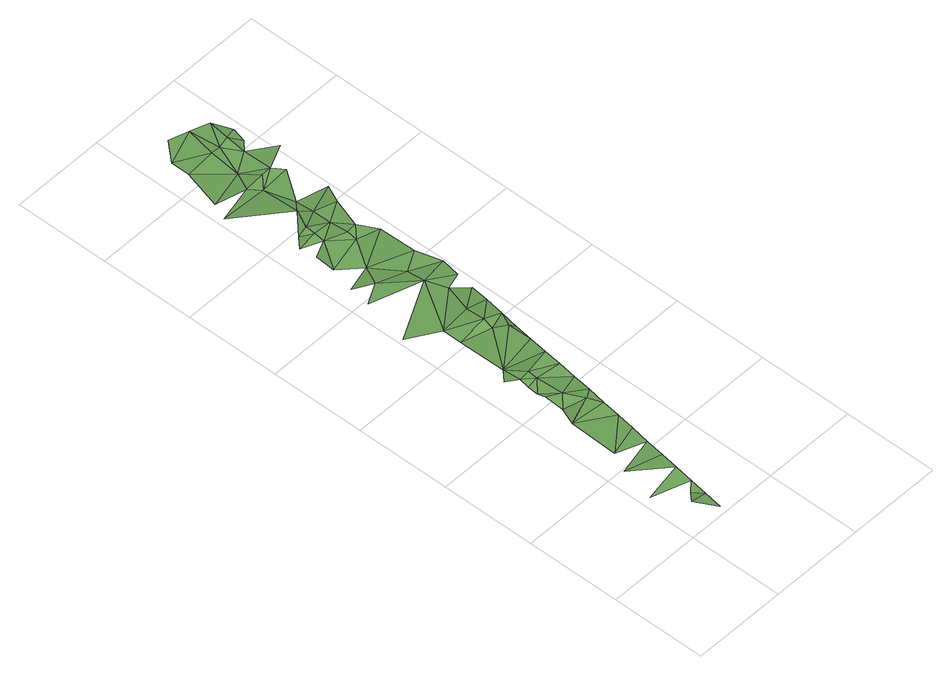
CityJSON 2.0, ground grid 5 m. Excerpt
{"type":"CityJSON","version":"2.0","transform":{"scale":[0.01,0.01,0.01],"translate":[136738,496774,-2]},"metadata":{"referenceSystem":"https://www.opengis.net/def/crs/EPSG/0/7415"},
"CityObjects":{
"plantcover1":{"type":"PlantCover","attributes":{"3df_class":"Forest","bgt_fysiekvoorkomen":"grasland agrarisch","bgt_status":"bestaand","identificatienamespace":"NL.IMGeo","begroeidterreindeeloptalud":"false","relatievehoogteligging":0,"aantal_punten":0},"geometry":[{"type":"MultiSurface","lod":"1","boundaries":[[[0,1,2]],[[0,2,3]],[[4,5,6]],[[5,3,2]],[[7,8,6]],[[9,8,7]],[[10,11,12]],[[10,9,13]],[[11,10,13]],[[14,15,12]],[[16,12,11]],[[15,17,18]],[[12,16,14]],[[17,19,18]],[[15,14,17]],[[19,20,21]],[[22,23,24]],[[19,17,20]],[[21,20,24]],[[25,17,14]],[[22,24,26]],[[26,24,20]],[[25,14,16]],[[17,27,20]],[[27,17,25]],[[26,20,28]],[[29,22,26]],[[28,20,27]],[[30,31,22]],[[28,29,26]],[[22,29,32]],[[33,31,34]],[[33,35,36]],[[22,37,30]],[[32,37,22]],[[30,34,31]],[[34,38,33]],[[35,39,40]],[[39,41,42]],[[38,43,33]],[[44,37,32]],[[45,34,30]],[[37,45,30]],[[43,35,33]],[[44,45,37]],[[34,46,38]],[[45,46,34]],[[47,48,49]],[[50,41,39]],[[39,35,50]],[[48,41,51]],[[46,52,38]],[[52,43,38]],[[53,54,55]],[[48,51,49]],[[54,49,55]],[[43,56,35]],[[57,41,50]],[[53,55,58]],[[59,50,35]],[[56,59,35]],[[53,58,60]],[[49,61,55]],[[62,51,41]],[[51,63,49]],[[55,61,58]],[[41,57,62]],[[50,59,57]],[[64,60,65]],[[63,61,49]],[[64,65,66]],[[58,67,60]],[[51,68,63]],[[61,67,58]],[[69,70,71]],[[63,68,61]],[[69,66,70]],[[68,51,62]],[[60,67,72]],[[60,72,65]],[[61,68,73]],[[61,73,67]],[[74,71,75]],[[66,65,76]],[[70,75,71]],[[70,66,76]],[[67,77,72]],[[65,72,78]],[[67,73,77]],[[65,79,76]],[[74,80,81]],[[75,80,74]],[[76,79,70]],[[65,78,79]],[[70,82,75]],[[70,79,83]],[[70,83,82]],[[82,80,75]],[[82,83,84]],[[79,85,83]],[[80,82,86]],[[83,87,84]],[[82,84,86]],[[84,87,88]],[[84,88,86]]]}]}
},
"vertices":[
[125,122,133],[192,14,125],[207,113,125],[175,172,116],[25,272,130],[222,212,127],[236,311,129],[251,409,128],[75,472,112],[265,508,127],[125,572,116],[295,706,131],[125,822,128],[280,607,131],[275,872,134],[175,922,106],[309,805,128],[225,972,133],[175,1022,113],[175,1072,96],[225,1122,123],[175,1122,100],[175,1272,105],[125,1222,104],[175,1172,116],[324,904,131],[225,1172,127],[339,1003,127],[353,1101,127],[368,1200,123],[325,1472,110],[175,1522,99],[383,1299,119],[175,1622,103],[325,1522,132],[325,1872,125],[25,1722,95],[375,1422,126],[325,1622,124],[175,2022,116],[75,1972,102],[225,2122,105],[75,2072,121],[375,1772,110],[397,1398,117],[412,1497,117],[426,1596,121],[125,2322,110],[125,2222,100],[225,2372,95],[325,1972,110],[325,2272,100],[441,1695,115],[175,2472,89],[125,2422,89],[225,2422,108],[456,1793,115],[425,2022,128],[225,2472,113],[470,1892,119],[275,2572,103],[325,2422,98],[425,2222,122],[325,2322,110],[25,2772,108],[275,2772,92],[225,2822,100],[325,2522,96],[375,2322,118],[75,2872,87],[275,2922,87],[125,3072,97],[325,2622,87],[425,2472,117],[125,3172,98],[275,3072,114],[325,2822,113],[475,2572,101],[425,2772,106],[375,2822,118],[299,3226,121],[201,3262,114],[325,3072,109],[375,2972,115],[375,3072,132],[511,2886,110],[396,3191,125],[425,3022,110],[434,3089,126]
]}
